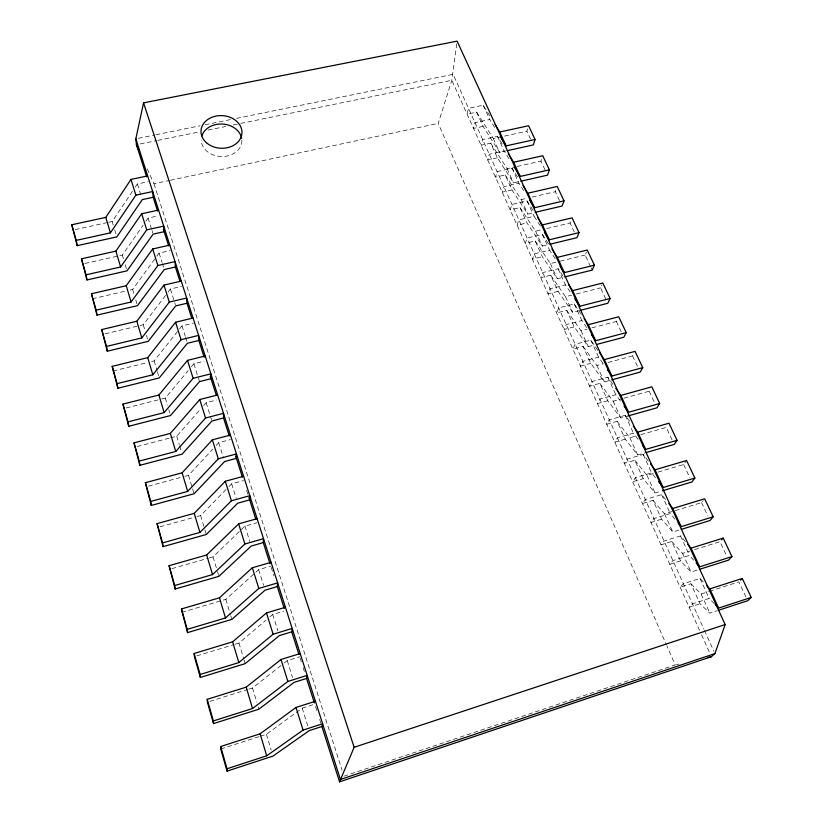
<?xml version="1.0" encoding="UTF-8"?>
<svg xmlns="http://www.w3.org/2000/svg" width="823" height="823" viewBox="0 0 823 823"><rect width="100%" height="100%" fill="white"/><g stroke="black" fill="none" stroke-linecap="round" stroke-linejoin="round"><path stroke-width="0.62" stroke-dasharray="4.12 3.09" d="M456.796 43.701L451.827 80.284L438.206 123.378L666.465 644.944M530.64 139.21L526.874 131.207L527.893 127.935M544.991 169.733L540.937 161.102L542.018 157.893M559.475 200.524L555.319 191.687L556.461 188.539M574.3 232.035L570.041 222.982L570.853 220.945M590.564 266.611L585.112 255.027L586.398 252.044M605.728 298.862L600.553 287.844L601.911 284.943M591.974 327.832L616.365 321.464L617.795 318.645M607.95 362.531L632.568 355.906L633.576 354.096M623.957 398.198L649.172 391.213L650.499 389.032M108.502 222.323L112.195 221.521L132.472 191.275M135.27 187.109L137.369 183.971L148.202 181.677M119.798 255.634L122.288 255.068L143.079 225.276M145.938 221.171L148.089 218.085L157.831 215.955M130.188 290.035L132.637 289.47L156.072 257.239M156.833 256.2L159.096 253.083L170.176 250.583M657.989 472.093L683.656 464.532L686.598 460.52M104.984 333.86L143.243 324.746L167.295 293.091M168.067 292.072L170.392 289.007L181.585 286.404M151.627 361.544L154.127 360.927L178.807 329.889M179.599 328.891L181.996 325.887L193.312 323.161M675.302 510.589L701.577 502.616L703.12 500.713M161.617 399.001L165.289 398.065L188.179 370.628M191.45 366.708L193.899 363.766L204.207 361.204M170.567 437.805L176.76 436.19L200.267 409.381M203.62 405.554L206.141 402.684L216.562 400.009M184.887 476.311L188.529 475.334L212.684 449.214M216.13 445.48L218.723 442.681L230.43 439.585M196.934 516.577L200.627 515.548L228.105 487.432M228.989 486.527L231.654 483.811L243.495 480.581M209.423 557.912L213.054 556.873L240.398 530.506M241.314 529.631L244.956 526.113L256.941 522.739M181.77 612.343L225.831 599.36L258.648 569.65L270.767 566.121M235.357 644.152L238.968 643.061L265.983 620.182M269.841 616.911L272.742 614.462L283.781 611.15M248.834 689.16L252.496 688.007L283.277 663.75M284.274 662.968L287.248 660.612L299.665 656.764M260.397 736.225L266.405 734.281L302.206 708.171L314.777 704.149M343.993 776.171L675.23 664.953L666.98 646.117M703.264 581.923L699.992 578.425L683.368 583.733L680.158 587.262L690.96 583.805L700.013 603.743L709.838 613.104L717.162 610.707M714.323 603.701L709.159 598.434L692.462 603.856L689.16 607.261L700.013 603.743M220.749 749.012L259.204 736.606M690.96 583.805L701.114 594L708.418 591.644M709.632 591.253L738.828 581.83L747.191 599.597M685.394 541.575L680.528 535.948L664.068 541.03L661.034 544.816L671.733 541.503L680.539 560.885L691.083 572.006L697.132 570.082M680.539 560.885L669.799 564.259L672.905 560.597L689.437 555.402L693.696 560.165M209.824 701.371L247.62 689.54M671.733 541.503L682.596 553.395L689.828 551.132M694.643 549.62L719.96 541.699L726.987 556.646M665.601 499.571L661.599 494.633L645.304 499.51L642.444 503.522L653.03 500.353L661.599 519.2L672.823 531.977L680.014 529.765M196.8 655.859L234.154 644.522M653.03 500.353L664.552 513.861L674.109 510.96M674.942 519.169L670.272 513.562L653.894 518.531L650.962 522.44L661.599 519.2M648.37 461.158L643.185 454.44L627.044 459.121L624.348 463.349L634.831 460.304L643.175 478.647L655.036 492.987L661.178 491.156M655.478 477.741L651.621 472.855L635.407 477.618L632.64 481.753L643.175 478.647M634.831 460.304L646.981 475.334L653.092 473.534M629.657 421.253L625.254 415.317L609.277 419.802L606.736 424.246L617.127 421.325L625.233 439.184L637.702 454.996L645.006 452.887M171.925 568.631L208.219 558.261M617.127 421.325L629.852 437.795L639.543 435.028M640.757 434.678L666.198 427.404L672.072 439.883M625.233 439.184L614.812 442.167L617.425 437.815L633.473 433.237L638.041 439.297M612.868 384.3L607.806 377.232L591.984 381.533L589.587 386.172L599.874 383.364L607.775 400.76L620.809 417.971L628.042 415.944M607.775 400.76L597.447 403.62L599.905 399.073L615.799 394.68L621.056 401.912M160.032 526.802L195.709 516.916M599.874 383.364L613.156 401.192L622.764 398.538M597.951 350.382L590.811 340.136L575.133 344.261L572.88 349.075L583.075 346.39L590.77 363.334L604.339 381.872L610.522 380.185M148.397 486.126L183.663 476.64M583.075 346.39L596.881 365.505L603.033 363.848M603.043 363.427L598.599 357.131L582.859 361.338L580.544 366.081L590.77 363.334M581.285 314.335L574.248 303.985L558.724 307.946L556.605 312.935L566.697 310.353L574.207 326.875L588.28 346.658L594.401 345.032M137.143 446.529L169.332 438.124M566.697 310.353L580.997 330.692L587.097 329.107M586.686 327.605L581.84 320.548L566.245 324.591L564.074 329.509L574.207 326.875M562.953 276.044L558.107 268.761L542.738 272.557L540.742 277.711L550.741 275.232L558.056 291.332L572.602 312.298L578.672 310.744M126.114 407.982L160.392 399.309M550.741 275.232L565.494 296.722L571.543 295.2M576.378 293.976L600.553 287.844M558.056 291.332L548.015 293.862L550.062 288.78L565.504 284.902L571.234 293.441M548.509 243.803L542.378 234.411L527.142 238.063L525.28 243.371L535.176 240.985L542.306 256.683L557.305 278.771L563.539 277.217M112.957 371.05L146.638 362.768M535.176 240.985L550.371 263.566L559.054 261.436M560.298 261.128L585.112 255.027M555.216 258.71L549.589 250.161L534.292 253.875L532.368 259.111L542.306 256.683M533.057 210.307L527.029 200.915L511.937 204.413L510.188 209.865L519.992 207.581L526.957 222.899L542.378 246.046L548.55 244.554M519.992 207.581L535.598 231.201L540.526 230.029M546.667 228.557L570.041 222.982M540.289 225.893L534.065 216.274L518.912 219.844L517.101 225.224L526.957 222.899M517.554 176.924L512.06 168.242L497.102 171.596L495.467 177.182L505.188 174.99L511.978 189.938L527.79 214.083L533.911 212.643M92.351 298.79L125.312 291.167M505.188 174.99L521.175 199.578L527.276 198.168M532.152 197.047L555.319 191.687M511.978 189.938L502.215 192.171L503.902 186.646L518.922 183.22L523.675 190.689M676.475 664.665L678.975 664.099M502.164 143.912L497.442 136.351L482.638 139.571L481.105 145.29L490.734 143.181L497.359 157.769L513.552 182.86L519.622 181.482M84.923 263.463L118.553 255.912M490.734 143.181L507.091 168.694L515.867 166.73M517.122 166.452L540.937 161.102M497.359 157.769L487.689 159.919L489.274 154.261L504.149 150.979L509.478 159.467M489.798 115.94L483.183 105.221L468.503 108.317L467.083 114.15L476.62 112.134L483.091 126.372L499.633 152.358L505.878 150.979M75.222 229.576L107.268 222.591M476.62 112.134L493.316 138.521L499.53 137.163M504.509 136.083L526.874 131.207M483.091 126.372L473.513 128.429L474.984 122.648L489.726 119.5L494.962 127.935M147.266 168.838L153.973 183.755L169.065 180.546M170.33 180.278L438.206 123.378M140.198 143.974L156.535 140.64M157.79 140.383L199.259 131.906M208.054 130.106L225.646 126.505M233.187 124.973L239.462 123.687M240.728 123.429L451.827 80.284L699.519 630.253M138.357 138.305L154.724 134.982M155.979 134.725L200.051 125.765M205.092 124.746L231.53 119.366M236.571 118.347L453.144 74.327L703.953 629.297M591.109 267.763L592.2 270.078M616.365 321.464L621.674 332.749M632.568 355.906L638 367.469M649.172 391.213L654.892 403.383M683.656 464.532L689.818 477.628M701.577 502.616L707.893 516.052M483.183 105.221L489.726 119.5M497.442 136.351L504.149 150.979M512.06 168.242L518.922 183.22M527.029 200.915L534.065 216.274M542.378 234.411L549.589 250.161M558.107 268.761L565.504 284.902M574.248 303.985L581.84 320.548M590.811 340.136L598.599 357.131M607.806 377.232L615.799 394.68M625.254 415.317L633.473 433.237M643.185 454.44L651.621 472.855M661.599 494.633L670.272 513.562M680.528 535.948L689.437 555.402M699.992 578.425L709.159 598.434M493.316 138.521L499.633 152.358M507.091 168.694L513.552 182.86M521.175 199.578L527.79 214.083M535.598 231.201L542.378 246.046M550.371 263.566L557.305 278.771M565.494 296.722L572.602 312.298M580.997 330.692L588.28 346.658M596.881 365.505L604.339 381.872M613.156 401.192L620.809 417.971M629.852 437.795L637.702 454.996M646.981 475.334L655.036 492.987M664.552 513.861L672.823 531.977M682.596 553.395L691.083 572.006M701.114 594L709.838 613.104M704.478 630.449L713.891 651.271M701.587 634.852L709.868 653.236M153.973 183.755L342.029 770.05M246.571 490.23L248.114 495.065M271.158 567.325L273.833 575.74M300.056 657.968L301.588 662.793M303.131 667.618L304.664 672.432M315.528 706.504L317.03 711.206M319.653 719.446L320.775 722.975M137.369 183.971L140.774 194.804M148.089 218.085L151.699 229.545M152.06 230.687L152.78 232.981M159.096 253.083L162.059 262.496M162.429 263.669L163.54 267.197M170.392 289.007L175.33 304.695M181.996 325.887L185.268 336.298M185.628 337.461L187.088 342.09M193.899 363.766L199.505 381.594M206.141 402.684L211.521 419.781M218.723 442.681L223.537 457.989M231.654 483.811L236.222 498.337M244.956 526.113L249.75 541.359M258.648 569.65L263.576 585.338M272.742 614.462L277.907 630.891M287.248 660.612L292.577 677.545M302.206 708.171L307.771 725.886M112.195 221.521L113.265 225.07M114.695 229.802L116.825 236.901M122.288 255.068L123.388 258.71M125.209 264.78L127.03 270.839M132.637 289.47L134.375 295.241M135.764 299.86L137.492 305.642M143.243 324.746L145.023 330.671M146.453 335.403L147.523 338.963M154.127 360.927L157.049 370.659M157.419 371.873L159.24 377.952M165.289 398.065L167.398 405.05M168.797 409.71L169.847 413.208M176.76 436.19L179.28 444.554M179.64 445.757L181.43 451.734M188.529 475.334L192.222 487.617M192.592 488.852L194.074 493.759M200.627 515.548L204.536 528.561M204.896 529.755L206.316 534.487M213.054 556.873L217.077 570.257M217.447 571.471L218.908 576.337M225.831 599.36L230.44 614.668M230.79 615.841L231.849 619.38M238.968 643.061L243.711 658.801M244.071 660.015L245.161 663.647M252.496 688.007L256.745 702.142M258.155 706.844L258.864 709.2M266.405 734.281L271.148 750.041M241.869 140.322A20.328 16.244 3.2 0 1 221.86 156.524A20.328 16.244 3.2 0 1 201.244 139.982"/><path stroke-width="1.23" d="M263.278 542.604L263.514 538.674L244.904 543.972L212.54 574.588L174.733 585.513L175.124 589.021L218.908 576.337L251.221 546.05L263.278 542.604L270.016 563.765M277.289 586.573L277.639 582.9L258.813 588.445L225.502 617.96L187.243 629.358L187.551 632.609L231.849 619.38L265.099 590.163L277.289 586.573L284.233 608.362M291.723 631.838L292.186 628.453L273.123 634.245L238.835 662.587L200.123 674.479L200.339 677.442L245.161 663.647L279.378 635.593L291.723 631.838L298.914 654.388M306.588 678.461L307.164 675.385L287.875 681.434L252.558 708.521L213.383 720.938L213.507 723.602L258.864 709.2L294.099 682.38L306.588 678.461L314.386 702.924M146.689 176.914L136.433 144.745L135.836 138.82L143.562 102.854L457.104 41.15L725.166 624.554L714.93 653.585L711.422 656.692L339.549 781.85L321.906 726.503L322.606 723.756L303.08 730.083L266.693 755.812L227.035 768.775L227.055 771.12L272.969 756.1L309.263 730.608L321.906 726.503M495.086 124.499L499.715 131.999L528.582 125.744L535.073 139.509L533.325 144.92L507.122 150.712M508.233 153.623L513.624 162.254L542.738 155.742L549.383 169.826L547.532 175.124L520.836 181.204M339.549 781.85L354.137 747.284L143.562 102.854M523.047 185.617L527.862 193.21L557.233 186.451L564.033 200.863L562.068 206.038L535.135 212.355M537.748 217.611L542.439 224.905L572.067 217.869L579.032 232.631L576.954 237.682L549.785 244.256M551.914 249.019L557.356 257.373L587.252 250.048L594.391 265.16L592.2 270.078L564.784 276.909M568.498 284.377L572.643 290.622L602.806 283.009L610.121 298.492L607.806 303.265L579.886 310.436M584.093 318.48L588.311 324.684L618.742 316.773L626.231 332.636L623.793 337.255L596.85 344.384M599.37 352.429L604.37 359.61L635.078 351.37L642.753 367.634L640.181 372.099L611.756 379.845M615.769 388.343L620.83 395.41L651.826 386.841L659.696 403.517L656.98 407.807L628.042 415.944M71.776 224.761L76.23 240.378L110.426 232.858L135.877 195.154L152.677 191.564L153.171 197.273L142.286 199.608L116.825 236.901L77.197 245.655L71.776 224.761L105.797 217.385L130.96 179.435L147.677 175.906M81.487 258.813L86.065 274.831L120.621 266.991L146.731 229.884L163.715 226.13L164.147 231.685L153.14 234.133L127.03 270.839L86.981 279.954L81.487 258.813L115.889 251.128L141.679 213.743L158.582 210.071M633.319 426.191L637.712 432.126L668.986 423.217L677.062 440.315L674.202 444.43L646.22 452.537M97.011 315.137L96.147 310.168L131.083 302L157.872 265.52L175.042 261.601L175.402 267.002L164.271 269.553L137.492 305.642L97.011 315.137L91.456 293.739L126.228 285.735L152.687 248.958L169.775 245.12M107.299 351.226L106.496 346.432L141.823 337.924L169.301 302.113L186.667 298.019L186.965 303.245L175.711 305.909L148.233 341.329L107.299 351.226L101.692 329.581L136.834 321.227L163.993 285.097L181.266 281.096M650.592 464.038L655.036 469.799L686.598 460.52L694.879 478.07L691.865 481.99L662.402 490.786M117.864 388.261L117.123 383.641L152.831 374.784L181.05 339.693L198.61 335.424L198.827 340.465L187.449 343.242L159.24 377.952L117.864 388.261L112.185 366.348L147.718 357.645L175.587 322.225L193.066 318.038M128.707 426.283L128.028 421.86L164.137 412.621L193.127 378.302L210.883 373.848L211.017 378.693L199.505 381.594L170.546 415.533L128.707 426.283L122.956 404.093L158.88 395.03L187.51 360.351L205.174 355.989M668.811 503.522L672.813 508.46L704.673 498.81L713.171 516.813L710.002 520.527L681.218 529.395M139.848 465.324L139.231 461.106L175.752 451.477L205.534 417.991L223.496 413.341L223.537 417.981L211.902 421.006L182.15 454.121L139.848 465.324L134.015 442.867L170.351 433.412L199.763 399.536L217.632 394.978M721.586 539.898L723.222 538.098L731.945 556.595L728.612 560.093L699.55 569.31M151.288 505.435L150.732 501.433L187.675 491.393L218.29 458.802L236.458 453.946L236.417 458.36L224.648 461.518L194.074 493.759L151.288 505.435L145.383 482.69L182.13 472.834L212.355 439.821L230.43 435.069M163.036 546.647L162.563 542.892L199.938 532.409L231.407 500.775L249.791 495.703L249.657 499.89L237.744 503.182L206.316 534.487L163.036 546.647L157.07 523.613L194.238 513.336L225.307 481.26L243.587 476.28M740.546 580.143L742.264 578.456L751.224 597.436L747.716 600.708L718.386 610.306M175.124 589.021L169.075 565.689L206.676 554.98L238.629 523.881L257.136 518.685M187.551 632.609L181.43 608.969L219.474 597.786L252.342 567.757L271.065 562.335M200.339 677.442L194.393 656.589L194.135 653.493L232.631 641.827L266.467 612.94L285.416 607.261M213.507 723.602L207.386 702.132L207.211 699.324L246.18 687.154L281.013 659.48L300.189 653.544M227.055 771.12L220.749 749.012L220.677 746.523L260.119 733.807L296.013 707.441L315.425 701.247M714.93 653.585L340.403 779.484L135.836 138.82M354.137 747.284L725.166 624.554M715.187 604.586L718.623 608.094L751.224 597.436M706.535 585.42L709.807 588.908L742.264 578.456M696.248 563.014L699.653 566.831L731.945 556.595M687.822 544.394L691.063 548.149L723.222 538.098M678.059 522.903L681.177 526.648L713.171 516.813M658.554 481.65L663.184 487.514L694.879 478.07M642.609 445.356L645.654 449.399L677.062 440.315M624.06 406.048L628.566 412.241L659.696 403.517M607.477 369.722L611.921 376.018L642.753 367.634M591.521 334.652L595.677 340.701L626.231 332.636M574.814 298.77L579.834 306.238L610.121 298.492M560.144 266.199L564.372 272.619L594.391 265.16M544.435 232.312L549.28 239.791L579.032 232.631M529.786 200.287L534.549 207.746L564.033 200.863M707.677 657.546L711.422 656.692M514.149 166.894L520.157 176.451L549.383 169.826M500.199 136.381L506.094 145.877L535.073 139.509M499.715 131.999L506.094 145.877M513.624 162.254L520.157 176.451M527.862 193.21L534.549 207.746M542.439 224.905L549.28 239.791M557.356 257.373L564.372 272.619M572.643 290.622L579.834 306.238M588.311 324.684L595.677 340.701M604.37 359.61L611.921 376.018M620.83 395.41L628.566 412.241M637.712 432.126L645.654 449.399M655.036 469.799L663.184 487.514M672.813 508.46L681.177 526.648M691.063 548.149L699.653 566.831M709.807 588.908L718.623 608.094M136.433 144.745L139.529 151.627M153.171 197.273L157.584 211.089M163.417 229.401L168.664 245.861M175.402 267.002L180.042 281.548M186.965 303.245L191.821 318.48M198.827 340.465L204.197 357.316M210.256 376.327L216.233 395.05M223.537 417.981L229.278 435.984M235.666 456.014L242.374 477.073M248.885 497.473L255.788 519.128M130.96 179.435L135.877 195.154M141.679 213.743L146.731 229.884M152.687 248.958L157.872 265.52M163.993 285.097L169.301 302.113M175.587 322.225L181.05 339.693M187.51 360.351L193.127 378.302M199.763 399.536L205.534 417.991M212.355 439.821L218.29 458.802M225.307 481.26L231.407 500.775M238.629 523.881L244.904 543.972M252.342 567.757L258.813 588.445M266.467 612.94L273.123 634.245M281.013 659.48L287.875 681.434M296.013 707.441L303.08 730.083M105.797 217.385L110.426 232.858M115.889 251.128L120.621 266.991M126.228 285.735L131.083 302M136.834 321.227L141.823 337.924M147.718 357.645L152.831 374.784M158.88 395.03L164.137 412.621M170.351 433.412L175.752 451.477M182.13 472.834L187.675 491.393M194.238 513.336L199.938 532.409M206.676 554.98L212.54 574.588M219.474 597.786L225.502 617.96M232.631 641.827L238.835 662.587M246.18 687.154L252.558 708.521M260.119 733.807L266.693 755.812M91.456 293.739L96.147 310.168M101.692 329.581L106.496 346.432M112.185 366.348L117.123 383.641M122.956 404.093L128.028 421.86M134.015 442.867L139.231 461.106M145.383 482.69L150.732 501.433M157.07 523.613L162.563 542.892M169.075 565.689L174.733 585.513M181.43 608.969L187.243 629.358M194.135 653.493L200.123 674.479M207.211 699.324L213.383 720.938M220.677 746.523L227.035 768.775M76.23 240.378L77.197 245.655M86.065 274.831L86.981 279.954M201.902 135.785A20.328 16.244 3.2 0 1 222.601 124.047A20.328 16.244 3.2 0 1 241.643 138.213M207.303 143.439A20.513 16.337 3.3 0 0 241.396 136.237A20.513 16.337 3.3 0 0 215.749 116.125A20.513 16.337 3.3 0 0 207.303 143.439"/></g></svg>
